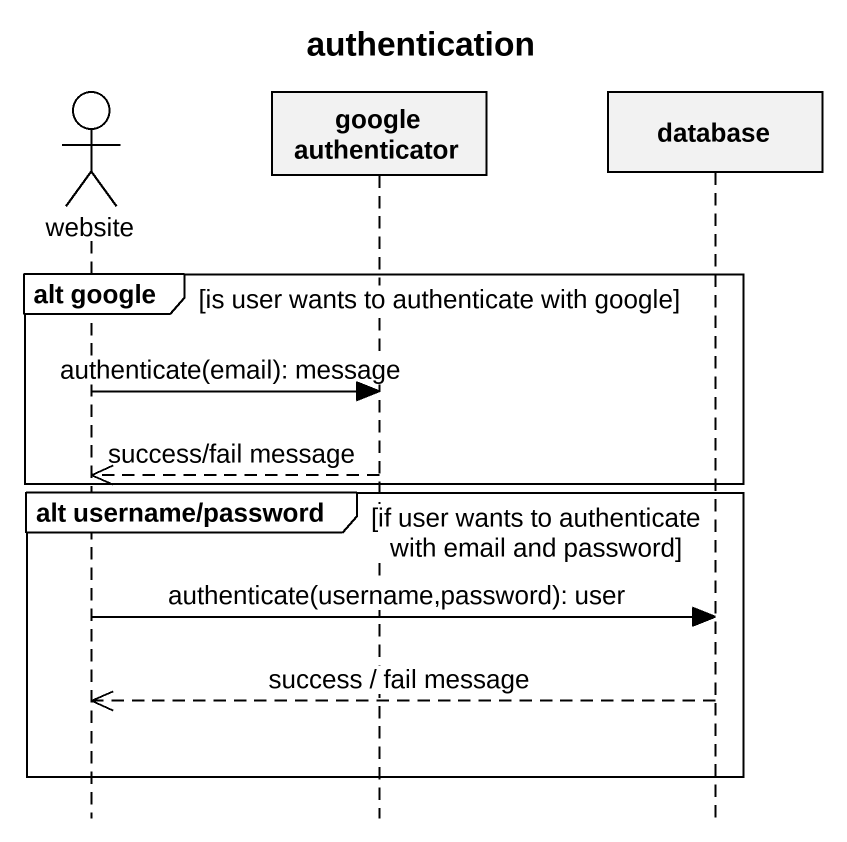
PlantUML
@startuml
title authentication
hide footbox
actor website
participant "google authenticator" as google_authenticator
participant "database" as database_

group alt google [is user wants to authenticate with google]
  website -> google_authenticator : authenticate(email): message
  google_authenticator -->> website : success/fail message
end
group alt username/password [if user wants to authenticate with email and password]
  website -> database_ : authenticate(username,password): user
  database_ -->> website : success / fail message
end
@enduml
